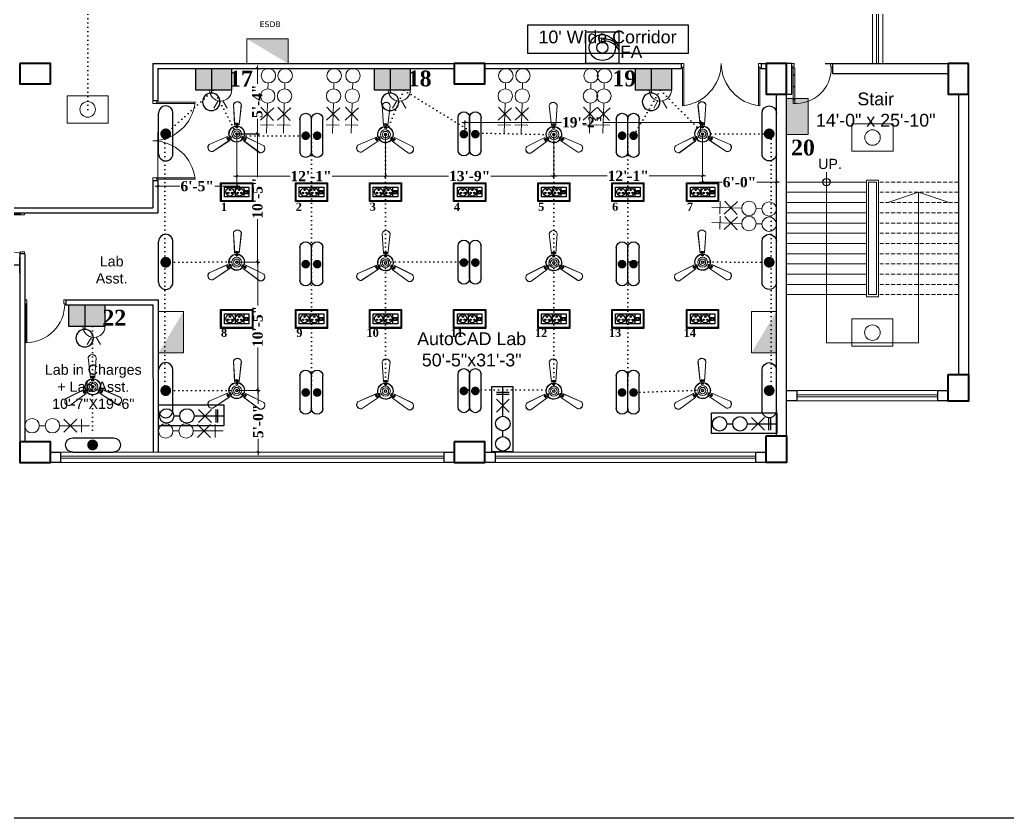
# Model space of a CAD drawing. Header units: inches. Extents: x -12 to 20935469, y -1604 to 24729220.
# Drawn here: x 20825139 to 20826106, y 24651419 to 24652199 of the extents above; entities that cross this region are included whole.
import ezdxf

# ---------------------------------------------------------------- set-up
doc = ezdxf.new("R2010")
doc.units = ezdxf.units.IN
doc.header["$LTSCALE"] = 0.03
doc.header["$MEASUREMENT"] = 0
doc.header["$PDMODE"] = 32
doc.header["$PDSIZE"] = 15
for name, pattern in [('ACAD_ISO02W100', [15, 12, -3]), ('DASHED2', [0.375, 0.25, -0.125]), ('DOT', [0.25, 0, -0.25])]:
    doc.linetypes.add(name, pattern=pattern)
for name, color, linetype, lineweight in [('0-elect.fixture-3 fan', 200, 'Continuous', 20), ('2', 7, 'Continuous', 9), ('CL BOX', 90, 'ACAD_ISO02W100', 0), ('column', 1, 'Continuous', 40), ('Dimiention', 75, 'Continuous', 18), ('Door', 7, 'Continuous', 18), ('DOUBLE LIGHT', 210, 'Continuous', 0), ('E-CF', 4, 'Continuous', 30), ('Gas', 21, 'Continuous', 5), ('line', 7, 'Continuous', 9), ('Main Wall', 7, 'Continuous', 30), ('RAIL', 23, 'Continuous', 13), ('STAIR', 46, 'Continuous', 15), ('TU TEXT', 251, 'Continuous', 13), ('wind.', 150, 'Continuous', 20)]:
    doc.layers.add(name, color=color, linetype=linetype, lineweight=lineweight)
for name, color, linetype in [('3p+2p+eth', 170, 'Continuous'), ('ac 3p', 112, 'Continuous'), ('BOX T', 182, 'Continuous'), ('DIM TEXT 2025', 7, 'Continuous'), ('fire alarm', 10, 'Continuous'), ('H', 154, 'Continuous'), ('QP TEX', 7, 'Continuous'), ('SB TEXT', 215, 'DOT'), ('TEXT', 7, 'Continuous'), ('w', 188, 'DOT')]:
    doc.layers.add(name, color=color, linetype=linetype)
doc.styles.add('2', font='swisscl.ttf')
doc.styles.add('RomanS', font='arial.ttf', dxfattribs={"height": 12})
doc.styles.get("Standard").update_dxf_attribs({"font": 'timesbd.ttf'})
doc.dimstyles.new('Standard 8', dxfattribs={"dimtxt": 7, "dimasz": 2, "dimexe": 2, "dimexo": 2, "dimgap": 2, "dimtad": 0, "dimdec": 0, "dimzin": 3, "dimdsep": 46, "dimlunit": 4, "dimtxsty": 'Standard', "dimblk": 'OBLIQUE', "dimcen": 3, "dimdle": 3, "dimclrd": 256, "dimclre": 256, "dimclrt": 256, "dimadec": 0, "dimazin": 0, "dimtfac": 1, "dimtdec": 0, "dimtix": 1, "dimtofl": 0, "dimtmove": 0, "dimatfit": 0, "dimldrblk": 'OBLIQUE', "dimfxl": 1, "dimtolj": 1, "dimtzin": 0, "dimlwd": -1, "dimlwe": -1, "dimarcsym": 0})

# ---------------------------------------------------------------- blocks, each defined once
blk = doc.blocks.new('Door_45')
at = {"layer": 'Door'}
for p, q in [((1.5, 5), (1.5, 44)), ((3.5, 44), (3.5, 5)), ((1.5, 40), (2.2, 40)), ((2.2, 40), (2.2, 39.5)), ((2.2, 39.5), (2.7, 39.5)), ((2.7, 39.5), (2.7, 40)), ((2.7, 40), (3.5, 40)), ((1.5, 25.8), (2.2, 25.8)), ((2.2, 25.8), (2.2, 25.3)), ((2.2, 25.3), (2.7, 25.3)), ((2.7, 25.8), (3.5, 25.8)), ((2.7, 25.3), (2.7, 25.8)), ((1.5, 12.6), (2.2, 12.6)), ((2.2, 12.6), (2.2, 13.1)), ((2.2, 13.1), (2.7, 13.1)), ((2.7, 13.1), (2.7, 12.6)), ((2.7, 12.6), (3.5, 12.6)), ((0, 0), (0, 5)), ((0, 5), (1.5, 5)), ((3.5, 5), (1.5, 5)), ((1.5, 5), (1.5, 3)), ((1.5, 3), (2.5, 3)), ((2.5, 3), (2.5, 0)), ((42.5, 3), (42.5, 0)), ((43.5, 3), (42.5, 3)), ((45, 5), (43.5, 5)), ((43.5, 5), (43.5, 3)), ((45, 0), (45, 5)), ((2.5, 0), (0, 0)), ((42.5, 0), (45, 0))]:
    blk.add_line(p, q, dxfattribs=at)
blk.add_arc((4.7, 5.3), 38.8, 359.6233, 94.6685, dxfattribs=at)
blk = doc.blocks.new('$D40')
at = {"layer": 'Door'}
for p, q in [((1, 4), (1, 42)), ((2, 0), (2, 41.99)), ((1, 5), (0, 5)), ((2, 0), (0, 0)), ((2, 4), (1, 4)), ((39, 4), (38, 4)), ((38, 4), (38, 0)), ((40, 0), (38, 0)), ((40, 5), (38.99, 5)), ((39, 5), (39, 4))]:
    blk.add_line(p, q, dxfattribs=at)
blk.add_arc((1, 4), 38, 0, 90, dxfattribs=at)
blk = doc.blocks.new('GGGFGFG')
at = {"layer": 'line', "color": 4, "ltscale": 50}
for p, q in [((7356688.2, 3293208.1), (7357003, 3293208.1)), ((7356688.2, 3292998.4), (7356688.2, 3293208.1)), ((7357003, 3293208.1), (7357003, 3292998.4)), ((7357003, 3292998.4), (7356688.2, 3292998.4))]:
    blk.add_line(p, q, dxfattribs=at)
blk.add_circle((7356845.6, 3293103.2), 59.6, dxfattribs=at)
blk = doc.blocks.new('JUJUJUKIII')
at = {"layer": 'H', "ltscale": 50, "true_color": 0x999999, "transparency": 33554556}
h = blk.add_hatch(color=253, dxfattribs=at)
h.dxf.hatch_style = 1
h.paths.add_polyline_path([(7363219.9, 3291034.2), (7363425.7, 3291034.2), (7363425.7, 3291376.7), (7363219.9, 3291376.7)])
at = {"layer": 'Dimiention', "color": 4, "ltscale": 50}
blk.add_lwpolyline([(7363219.9, 3291034.2), (7363425.7, 3291034.2), (7363425.7, 3291376.7), (7363219.9, 3291376.7)], close=True, dxfattribs=at)
blk = doc.blocks.new('_Oblique')
at = {"color": 0, "linetype": 'ByBlock', "lineweight": -2}
blk.add_line((-0.5, -0.5), (0.5, 0.5), dxfattribs=at)
blk = doc.blocks.new('*D150')
at = {"layer": 'Defpoints', "color": 0, "transparency": 16777216}
for p in [(20825804.99, 24652099.18), (20825574.68, 24652090.09), (20825804.99, 24652090.09)]:
    blk.add_point(p, dxfattribs=at)
at = {"layer": 'DIM TEXT 2025', "lineweight": 0, "transparency": 16777216}
for p, q in [((20825571.68, 24652099.18), (20825669.26, 24652099.18)), ((20825574.68, 24652090.09), (20825574.68, 24652101.18)), ((20825807.99, 24652099.18), (20825710.41, 24652099.18)), ((20825804.99, 24652090.09), (20825804.99, 24652101.18))]:
    blk.add_line(p, q, dxfattribs=at)
at = {"layer": 'DIM TEXT 2025', "lineweight": 0, "transparency": 16777216, "xscale": 2, "yscale": 2, "zscale": 2, "rotation": 180}
blk.add_blockref('_Oblique', (20825574.68, 24652099.18), dxfattribs=at)
at = {"layer": 'DIM TEXT 2025', "lineweight": 0, "transparency": 16777216, "xscale": 2, "yscale": 2, "zscale": 2}
blk.add_blockref('_Oblique', (20825804.99, 24652099.18), dxfattribs=at)
at = {"layer": 'DIM TEXT 2025', "lineweight": 0, "transparency": 16777216, "insert": (20825689.84, 24652099.18), "char_height": 10, "attachment_point": 5}
blk.add_mtext('\\A1;19\'-2"', dxfattribs=at)
blk = doc.blocks.new('*D151')
at = {"layer": 'Defpoints', "color": 0, "transparency": 16777216}
for p in [(20825497.01, 24652087.26), (20825661.75, 24652087.3), (20825661.75, 24652046.7)]:
    blk.add_point(p, dxfattribs=at)
at = {"layer": 'DIM TEXT 2025', "lineweight": 0, "transparency": 16777216}
for p, q in [((20825497.01, 24652087.26), (20825497.01, 24652044.7)), ((20825661.75, 24652087.3), (20825661.75, 24652044.7)), ((20825494.01, 24652046.7), (20825558.8, 24652046.7)), ((20825664.75, 24652046.7), (20825599.96, 24652046.7))]:
    blk.add_line(p, q, dxfattribs=at)
at = {"layer": 'DIM TEXT 2025', "lineweight": 0, "transparency": 16777216, "xscale": 2, "yscale": 2, "zscale": 2, "rotation": 180}
blk.add_blockref('_Oblique', (20825497.01, 24652046.7), dxfattribs=at)
at = {"layer": 'DIM TEXT 2025', "lineweight": 0, "transparency": 16777216, "xscale": 2, "yscale": 2, "zscale": 2}
blk.add_blockref('_Oblique', (20825661.75, 24652046.7), dxfattribs=at)
at = {"layer": 'DIM TEXT 2025', "lineweight": 0, "transparency": 16777216, "insert": (20825579.38, 24652046.7), "char_height": 10, "attachment_point": 5}
blk.add_mtext('\\A1;13\'-9"', dxfattribs=at)
blk = doc.blocks.new('*D152')
at = {"layer": 'Defpoints', "color": 0, "transparency": 16777216}
for p in [(20825661.75, 24652087.3), (20825807.23, 24652087.88), (20825807.23, 24652046.99)]:
    blk.add_point(p, dxfattribs=at)
at = {"layer": 'DIM TEXT 2025', "lineweight": 0, "transparency": 16777216}
for p, q in [((20825661.75, 24652087.3), (20825661.75, 24652044.99)), ((20825807.23, 24652087.88), (20825807.23, 24652044.99)), ((20825658.75, 24652046.99), (20825713.91, 24652046.99)), ((20825810.23, 24652046.99), (20825755.07, 24652046.99))]:
    blk.add_line(p, q, dxfattribs=at)
at = {"layer": 'DIM TEXT 2025', "lineweight": 0, "transparency": 16777216, "xscale": 2, "yscale": 2, "zscale": 2, "rotation": 180}
blk.add_blockref('_Oblique', (20825661.75, 24652046.99), dxfattribs=at)
at = {"layer": 'DIM TEXT 2025', "lineweight": 0, "transparency": 16777216, "xscale": 2, "yscale": 2, "zscale": 2}
blk.add_blockref('_Oblique', (20825807.23, 24652046.99), dxfattribs=at)
at = {"layer": 'DIM TEXT 2025', "lineweight": 0, "transparency": 16777216, "insert": (20825734.49, 24652046.99), "char_height": 10, "attachment_point": 5}
blk.add_mtext('\\A1;12\'-1"', dxfattribs=at)
blk = doc.blocks.new('*D153')
at = {"layer": 'Defpoints', "color": 0, "transparency": 16777216}
for p in [(20825351.53, 24652087.84), (20825497.01, 24652087.26), (20825351.53, 24652046.7)]:
    blk.add_point(p, dxfattribs=at)
at = {"layer": 'DIM TEXT 2025', "lineweight": 0, "transparency": 16777216}
for p, q in [((20825351.53, 24652087.84), (20825351.53, 24652044.7)), ((20825497.01, 24652087.26), (20825497.01, 24652044.7)), ((20825348.53, 24652046.7), (20825403.69, 24652046.7)), ((20825500.01, 24652046.7), (20825444.85, 24652046.7))]:
    blk.add_line(p, q, dxfattribs=at)
at = {"layer": 'DIM TEXT 2025', "lineweight": 0, "transparency": 16777216, "xscale": 2, "yscale": 2, "zscale": 2, "rotation": 180}
blk.add_blockref('_Oblique', (20825351.53, 24652046.7), dxfattribs=at)
at = {"layer": 'DIM TEXT 2025', "lineweight": 0, "transparency": 16777216, "xscale": 2, "yscale": 2, "zscale": 2}
blk.add_blockref('_Oblique', (20825497.01, 24652046.7), dxfattribs=at)
at = {"layer": 'DIM TEXT 2025', "lineweight": 0, "transparency": 16777216, "insert": (20825424.27, 24652046.7), "char_height": 10, "attachment_point": 5}
blk.add_mtext('\\A1;12\'-1"', dxfattribs=at)
blk = doc.blocks.new('*D154')
at = {"layer": 'Defpoints', "color": 0, "transparency": 16777216}
for p in [(20825274.31, 24652090.09), (20825351.52, 24652087.88), (20825274.31, 24652036.86)]:
    blk.add_point(p, dxfattribs=at)
at = {"layer": 'DIM TEXT 2025', "lineweight": 0, "transparency": 16777216}
for p, q in [((20825274.31, 24652090.09), (20825274.31, 24652034.86)), ((20825351.52, 24652087.88), (20825351.52, 24652034.86)), ((20825271.31, 24652036.86), (20825295.82, 24652036.86)), ((20825354.52, 24652036.86), (20825330, 24652036.86))]:
    blk.add_line(p, q, dxfattribs=at)
at = {"layer": 'DIM TEXT 2025', "lineweight": 0, "transparency": 16777216, "xscale": 2, "yscale": 2, "zscale": 2, "rotation": 180}
blk.add_blockref('_Oblique', (20825274.31, 24652036.86), dxfattribs=at)
at = {"layer": 'DIM TEXT 2025', "lineweight": 0, "transparency": 16777216, "xscale": 2, "yscale": 2, "zscale": 2}
blk.add_blockref('_Oblique', (20825351.52, 24652036.86), dxfattribs=at)
at = {"layer": 'DIM TEXT 2025', "lineweight": 0, "transparency": 16777216, "insert": (20825312.91, 24652036.86), "char_height": 10, "attachment_point": 5}
blk.add_mtext('\\A1;6\'-5"', dxfattribs=at)
blk = doc.blocks.new('*D155')
at = {"layer": 'Defpoints', "color": 0, "transparency": 16777216}
for p in [(20825879.37, 24652090.09), (20825807.21, 24652087.84), (20825879.37, 24652040.7)]:
    blk.add_point(p, dxfattribs=at)
at = {"layer": 'DIM TEXT 2025', "lineweight": 0, "transparency": 16777216}
for p, q in [((20825879.37, 24652090.09), (20825879.37, 24652038.7)), ((20825807.21, 24652087.84), (20825807.21, 24652038.7)), ((20825804.21, 24652040.7), (20825826.2, 24652040.7)), ((20825882.37, 24652040.7), (20825860.38, 24652040.7))]:
    blk.add_line(p, q, dxfattribs=at)
at = {"layer": 'DIM TEXT 2025', "lineweight": 0, "transparency": 16777216, "xscale": 2, "yscale": 2, "zscale": 2, "rotation": 180}
blk.add_blockref('_Oblique', (20825807.21, 24652040.7), dxfattribs=at)
at = {"layer": 'DIM TEXT 2025', "lineweight": 0, "transparency": 16777216, "xscale": 2, "yscale": 2, "zscale": 2}
blk.add_blockref('_Oblique', (20825879.37, 24652040.7), dxfattribs=at)
at = {"layer": 'DIM TEXT 2025', "lineweight": 0, "transparency": 16777216, "insert": (20825843.29, 24652040.7), "char_height": 10, "attachment_point": 5}
blk.add_mtext('\\A1;6\'-0"', dxfattribs=at)
blk = doc.blocks.new('*D201')
at = {"layer": 'Defpoints', "color": 0, "transparency": 16777216}
for p in [(20825351.53, 24652087.84), (20825351.53, 24651962.52), (20825371.84, 24651962.52)]:
    blk.add_point(p, dxfattribs=at)
at = {"layer": 'DIM TEXT 2025', "lineweight": 0, "transparency": 16777216}
for p, q in [((20825371.84, 24652090.84), (20825371.84, 24652045.76)), ((20825351.53, 24652087.84), (20825373.84, 24652087.84)), ((20825371.84, 24651959.52), (20825371.84, 24652004.61)), ((20825351.53, 24651962.52), (20825373.84, 24651962.52))]:
    blk.add_line(p, q, dxfattribs=at)
at = {"layer": 'DIM TEXT 2025', "lineweight": 0, "transparency": 16777216, "xscale": 2, "yscale": 2, "zscale": 2}
for p, rotation in [((20825371.84, 24652087.84), 90), ((20825371.84, 24651962.52), 270)]:
    blk.add_blockref('_Oblique', p, dxfattribs=dict(at, rotation=rotation))
at = {"layer": 'DIM TEXT 2025', "lineweight": 0, "transparency": 16777216, "insert": (20825371.84, 24652025.18), "char_height": 10, "attachment_point": 5, "rotation": 90}
blk.add_mtext('\\A1;10\'-5"', dxfattribs=at)
blk = doc.blocks.new('*D202')
at = {"layer": 'Defpoints', "color": 0, "transparency": 16777216}
for p in [(20825351.53, 24651962.52), (20825351.53, 24651837.04), (20825372.05, 24651837.04)]:
    blk.add_point(p, dxfattribs=at)
at = {"layer": 'DIM TEXT 2025', "lineweight": 0, "transparency": 16777216}
for p, q in [((20825372.05, 24651965.52), (20825372.05, 24651920.36)), ((20825351.53, 24651962.52), (20825374.05, 24651962.52)), ((20825372.05, 24651834.04), (20825372.05, 24651879.21)), ((20825351.53, 24651837.04), (20825374.05, 24651837.04))]:
    blk.add_line(p, q, dxfattribs=at)
at = {"layer": 'DIM TEXT 2025', "lineweight": 0, "transparency": 16777216, "xscale": 2, "yscale": 2, "zscale": 2}
for p, rotation in [((20825372.05, 24651962.52), 90), ((20825372.05, 24651837.04), 270)]:
    blk.add_blockref('_Oblique', p, dxfattribs=dict(at, rotation=rotation))
at = {"layer": 'DIM TEXT 2025', "lineweight": 0, "transparency": 16777216, "insert": (20825372.05, 24651899.78), "char_height": 10, "attachment_point": 5, "rotation": 90}
blk.add_mtext('\\A1;10\'-5"', dxfattribs=at)
blk = doc.blocks.new('*D203')
at = {"layer": 'Defpoints', "color": 0, "transparency": 16777216}
for p in [(20825351.53, 24651837.04), (20825344.37, 24651776.88), (20825372.58, 24651776.88)]:
    blk.add_point(p, dxfattribs=at)
at = {"layer": 'DIM TEXT 2025', "lineweight": 0, "transparency": 16777216}
for p, q in [((20825372.58, 24651840.04), (20825372.58, 24651824.08)), ((20825351.53, 24651837.04), (20825374.58, 24651837.04)), ((20825372.58, 24651773.88), (20825372.58, 24651789.85)), ((20825344.37, 24651776.88), (20825374.58, 24651776.88))]:
    blk.add_line(p, q, dxfattribs=at)
at = {"layer": 'DIM TEXT 2025', "lineweight": 0, "transparency": 16777216, "xscale": 2, "yscale": 2, "zscale": 2}
for p, rotation in [((20825372.58, 24651837.04), 90), ((20825372.58, 24651776.88), 270)]:
    blk.add_blockref('_Oblique', p, dxfattribs=dict(at, rotation=rotation))
at = {"layer": 'DIM TEXT 2025', "lineweight": 0, "transparency": 16777216, "insert": (20825372.58, 24651806.96), "char_height": 10, "attachment_point": 5, "rotation": 90}
blk.add_mtext('\\A1;5\'-0"', dxfattribs=at)
blk = doc.blocks.new('*D204')
at = {"layer": 'Defpoints', "color": 0, "transparency": 16777216}
for p in [(20825344.37, 24652151.88), (20825371.73, 24652151.88), (20825351.52, 24652087.88)]:
    blk.add_point(p, dxfattribs=at)
at = {"layer": 'DIM TEXT 2025', "lineweight": 0, "transparency": 16777216}
for p, q in [((20825344.37, 24652151.88), (20825373.73, 24652151.88)), ((20825371.73, 24652154.88), (20825371.73, 24652137)), ((20825371.73, 24652084.88), (20825371.73, 24652102.77)), ((20825351.52, 24652087.88), (20825373.73, 24652087.88))]:
    blk.add_line(p, q, dxfattribs=at)
at = {"layer": 'DIM TEXT 2025', "lineweight": 0, "transparency": 16777216, "xscale": 2, "yscale": 2, "zscale": 2}
for p, rotation in [((20825371.73, 24652151.88), 90), ((20825371.73, 24652087.88), 270)]:
    blk.add_blockref('_Oblique', p, dxfattribs=dict(at, rotation=rotation))
at = {"layer": 'DIM TEXT 2025', "lineweight": 0, "transparency": 16777216, "insert": (20825371.73, 24652119.88), "char_height": 10, "attachment_point": 5, "rotation": 90}
blk.add_mtext('\\A1;5\'-4"', dxfattribs=at)
blk = doc.blocks.new('U7TYT')
at = {"layer": 'Dimiention', "ltscale": 50, "transparency": 33554590}
h = blk.add_hatch(color=253, dxfattribs=at)
h.dxf.hatch_style = 1
h.paths.add_polyline_path([(7347319.5, 3290479.6), (7346977, 3290273.9), (7347319.5, 3290273.9)])
at = {"layer": 'Dimiention', "color": 4, "ltscale": 50}
blk.add_lwpolyline([(7347319.5, 3290273.9), (7347319.5, 3290479.6), (7346977, 3290479.6), (7346977, 3290273.9)], close=True, dxfattribs=at)
blk = doc.blocks.new('gy')
at = {"layer": 'Dimiention', "color": 18, "ltscale": 50, "true_color": 0x000000}
for p, q in [((3543686.26, 5183217.13), (3543686.26, 5183211.14)), ((3543688.4, 5183217.13), (3543694.39, 5183211.14)), ((3543694.39, 5183217.13), (3543688.4, 5183211.14)), ((3543696.38, 5183214.14), (3543682.58, 5183214.14)), ((3543705.77, 5183214.14), (3543703.06, 5183214.14))]:
    blk.add_line(p, q, dxfattribs=at)
for centre in [(3543699.72, 5183214.14), (3543709.11, 5183214.14)]:
    blk.add_circle(centre, 3.34, dxfattribs=at)
blk = doc.blocks.new('E-CF')
at = {"layer": '0-elect.fixture-3 fan', "color": 230, "linetype": 'ByBlock', "lineweight": 13, "ltscale": 5}
for p, q in [((-1.45, 6.53), (-2.38, 20.87)), ((-1.35, 6.55), (-2.29, 20.85)), ((3.24, 20.73), (1.65, 6.48)), ((3.34, 20.73), (1.74, 6.45)), ((-19.63, -7.46), (-6.46, -1.71)), ((-19.57, -7.54), (-6.43, -1.8)), ((-4.99, -4.44), (-16.92, -12.4)), ((-4.93, -4.51), (-16.88, -12.49)), ((16.28, -13.26), (4.71, -4.73)), ((16.32, -13.17), (4.78, -4.66)), ((6.34, -2.1), (19.2, -8.44)), ((6.37, -2.01), (19.25, -8.36))]:
    blk.add_line(p, q, dxfattribs=at)
at = {"layer": '0-elect.fixture-3 fan', "color": 232, "linetype": 'ByBlock', "lineweight": 13, "ltscale": 5}
for p, q in [((-0.33, 6.68), (-0.62, 7.28)), ((-0.29, 7.46), (-0.15, 7.2)), ((0.48, 7.43), (0.62, 7.18)), ((0.63, 6.66), (0.96, 7.25)), ((-0.35, 5.43), (-0.66, 4.81)), ((-0.35, 4.97), (-0.22, 4.72)), ((-0.02, 6.87), (0.23, 7.01)), ((0.04, 5.2), (0.29, 5.33)), ((0.42, 4.9), (0.56, 4.65)), ((0.6, 5.41), (0.87, 4.78)), ((-6.08, -2.77), (-6.75, -2.79)), ((-6.68, -3.29), (-6.53, -3.05)), ((-6.31, -3.97), (-6.16, -3.73)), ((-5.94, -3.44), (-6.18, -3.29)), ((-5.62, -3.61), (-6, -4.17)), ((-4.99, -2.18), (-4.57, -1.62)), ((-4.52, -2.55), (-4.76, -2.41)), ((-4.53, -3.01), (-3.84, -2.97)), ((-4.46, -2.08), (-4.31, -1.83)), ((-4.13, -2.78), (-3.98, -2.54)), ((4.38, -3.22), (3.69, -3.14)), ((4.03, -2.81), (3.74, -2.8)), ((4.47, -2.17), (4.18, -2.17)), ((4.47, -2.63), (4.47, -2.91)), ((4.87, -2.41), (4.49, -1.83)), ((5.44, -3.87), (5.79, -4.45)), ((6.19, -4.13), (5.9, -4.12)), ((5.94, -3.05), (6.61, -3.1)), ((5.95, -3.42), (5.94, -3.7)), ((6.6, -3.47), (6.31, -3.46))]:
    blk.add_line(p, q, dxfattribs=at)
at = {"layer": '0-elect.fixture-3 fan', "color": 5, "lineweight": 13}
blk.add_line((0, 0), (0, 0), dxfattribs=at)
at = {"layer": '0-elect.fixture-3 fan', "color": 230, "linetype": 'ByBlock', "lineweight": 13, "ltscale": 5, "extrusion": (0, 0, -1)}
for centre, major_axis, start_param, end_param in [((0.46, 19.91), (-2.12, 2.12), 5.823867, 8.359631), ((0.46, 19.91), (-2.05, 2.05), 5.830329, 8.353169), ((0, 0), (-4.05, 4.05), 5.068563, 7.021343), ((0, 0), (-3.85, 3.85), 5.085186, 7.003917), ((0, 0), (4.72, 4.72), -1.003222, -0.833722), ((0, 0), (-4.05, 4.05), 0.879773, 2.832553), ((0, 0), (-3.85, 3.85), 0.896396, 2.815126), ((0, 0), (4.72, 4.72), -0.690743, -0.521244), ((0, 0), (-4.72, 4.72), 5.068843, 5.238343), ((0, 0), (4.72, 4.72), 3.185569, 3.355068), ((0, 0), (4.05, 4.05), 1.403372, 3.356151), ((0, 0), (-3.85, 3.85), 2.990791, 4.909522), ((0, 0), (4.72, 4.72), 1.403652, 1.573151), ((0, 0), (-4.72, 4.72), 2.66197, 2.831469), ((-17.47, -9.55), (-2.12, 2.12), 3.729471, 6.265236), ((-17.47, -9.55), (-2.05, 2.05), 3.735934, 6.258773), ((17, -10.35), (-2.12, 2.12), 1.635076, 4.170841), ((17, -10.35), (2.05, 2.05), 0.070743, 2.593582)]:
    blk.add_ellipse(centre, major_axis=major_axis, ratio=1, start_param=start_param, end_param=end_param, dxfattribs=at)
at = {"layer": '0-elect.fixture-3 fan', "color": 232, "linetype": 'ByBlock', "lineweight": 13, "ltscale": 5, "extrusion": (0, 0, -1)}
for centre, major_axis, start_param, end_param in [((-0.41, 7.39), (-0.169, 0.169), 5.038692, 7.013305), ((0, 0), (5.4, 5.4), -0.840677, -0.683789), ((-0.22, 7.33), (0.101, 0.101), 3.926991, 10.210176), ((0.11, 6.94), (0.101, 0.101), 3.926991, 10.210176), ((0.55, 7.31), (0.101, 0.101), 3.926991, 10.210176), ((0.75, 7.36), (-0.169, 0.169), 0.887007, 2.86162), ((-0.44, 4.71), (0.169, 0.169), 2.26283, 4.381754), ((-0.28, 4.84), (0.101, 0.101), 3.926991, 10.210176), ((0, 0), (3.17, 3.17), -0.878763, -0.645703), ((-2.18, 6.1), (-1.37, 1.37), 2.052913, 2.705807), ((0.17, 5.27), (0.101, 0.101), 3.926991, 10.210176), ((0.49, 4.78), (0.101, 0.101), 3.926991, 10.210176), ((2.58, 5.99), (1.46, 1.46), 3.643048, 4.257264), ((0.66, 4.68), (0.169, 0.169), 0.376965, 2.49589), ((-6.75, -3.02), (0.169, 0.169), 3.505001, 5.479614), ((0, 0), (-5.4, 5.4), 4.91891, 5.075797), ((-6.6, -3.17), (0.101, 0.101), 3.926991, 10.210176), ((-6.19, -4.04), (0.169, 0.169), 1.373501, 3.348114), ((-6.24, -3.85), (0.101, 0.101), 3.926991, 10.210176), ((-6.06, -3.36), (0.101, 0.101), 3.926991, 10.210176), ((-6.47, -0.75), (1.46, 1.46), 1.548653, 2.162869), ((-4.19, -4.93), (-1.37, 1.37), 6.241703, 6.894597), ((-4.64, -2.48), (-0.101, 0.101), 5.497787, 11.780972), ((-4.38, -1.76), (-0.169, 0.169), 6.136552, 8.255476), ((-4.38, -1.96), (-0.101, 0.101), 5.497787, 11.780972), ((-4.05, -2.66), (0.101, 0.101), 3.926991, 10.210176), ((0, 0), (-3.17, 3.17), 4.880824, 5.113884), ((-3.86, -2.73), (0.169, 0.169), 0.168435, 2.287359), ((3.72, -2.9), (0.169, 0.169), 2.471361, 4.590285), ((0, 0), (-3.17, 3.17), 2.786429, 3.019489), ((3.89, -2.81), (0.101, 0.101), 3.926991, 10.210176), ((4.29, -1.97), (-0.169, 0.169), 5.928021, 8.046946), ((4.33, -2.17), (0.101, 0.101), 3.926991, 10.210176), ((4.47, -2.77), (0.101, 0.101), 3.926991, 10.210176), ((3.89, -5.22), (-1.46, 1.46), 1.025054, 1.63927), ((6.36, -1.16), (1.37, 1.37), 2.576511, 3.229406), ((6, -4.32), (-0.169, 0.169), 2.981402, 4.956015), ((5.95, -3.56), (-0.101, 0.101), 5.497787, 11.780972), ((6.05, -4.13), (0.101, 0.101), 3.926991, 10.210176), ((0, 0), (-5.4, 5.4), 2.824515, 2.981402), ((6.45, -3.47), (-0.101, 0.101), 5.497787, 11.780972), ((6.6, -3.33), (-0.169, 0.169), 0.849902, 2.824515)]:
    blk.add_ellipse(centre, major_axis=major_axis, ratio=1, start_param=start_param, end_param=end_param, dxfattribs=at)
at = {"layer": '0-elect.fixture-3 fan', "linetype": 'ByBlock', "lineweight": 13, "ltscale": 5, "extrusion": (0, 0, -1)}
blk.add_ellipse((0.01, 0.03), major_axis=(-2.47, 2.47), ratio=1, start_param=5.497787, end_param=11.780972, dxfattribs=at)
at = {"layer": '0-elect.fixture-3 fan', "color": 200, "linetype": 'ByBlock', "lineweight": 13, "ltscale": 5, "extrusion": (0, 0, -1)}
blk.add_ellipse((0, 0), major_axis=(-1.61, 1.61), ratio=1, start_param=5.497787, end_param=11.780972, dxfattribs=at)
at = {"layer": '0-elect.fixture-3 fan', "color": 190, "linetype": 'ByBlock', "lineweight": 13, "ltscale": 5, "extrusion": (0, 0, -1)}
for major_axis, start_param, end_param in [((0.666, 0.666), 3.926991, 10.210176), ((-0.461, 0.461), 5.497787, 11.780972)]:
    blk.add_ellipse((0, 0), major_axis=major_axis, ratio=1, start_param=start_param, end_param=end_param, dxfattribs=at)
blk = doc.blocks.new('FDDF')
at = {"layer": 'line', "color": 6, "linetype": 'Continuous', "lineweight": 25, "ltscale": 50}
for p, q in [((7351583, 3307777), (7351583, 3307352)), ((7351732, 3307777), (7351732, 3307352))]:
    blk.add_line(p, q, dxfattribs=at)
at = {"layer": 'line', "color": 6, "linetype": 'Continuous', "lineweight": 40, "ltscale": 50, "const_width": 56.1}
blk.add_lwpolyline([(7351657, 3307597, 1), (7351657, 3307541, 1)], format="xyb", close=True, dxfattribs=at)
at = {"layer": 'line', "color": 6, "linetype": 'Continuous', "lineweight": 25, "ltscale": 50}
for centre, start, end in [((7351657, 3307777), 0, 180), ((7351657, 3307352), 180, 0)]:
    blk.add_arc(centre, 74.8, start, end, dxfattribs=at)
blk = doc.blocks.new('GGGGTG')
at = {"layer": 'line', "color": 5, "lineweight": -3, "xscale": -0.05365266185709679, "yscale": 0.05365266185709679, "zscale": 0.05365266185709679, "rotation": 270}
for p in [(11622999.06, 1222003.23), (11622999.06, 1221995.2)]:
    blk.add_blockref('FDDF', p, dxfattribs=at)
blk = doc.blocks.new('bulb')
at = {"layer": 'line', "color": 4, "lineweight": 25, "ltscale": 50}
for p, q in [((20823168.7, 24658803.9), (20823168.7, 24658777.6)), ((20823168.7, 24658790.8), (20823209.9, 24658790.8))]:
    blk.add_line(p, q, dxfattribs=at)
blk.add_circle((20823224.6, 24658790.8), 14.7, dxfattribs=at)
blk = doc.blocks.new('fgftrfteter')
at = {"layer": 'Dimiention', "color": 4, "ltscale": 50}
for p, q in [((4580895, 2288123), (4580808, 2288269)), ((4580989, 2288123), (4581076, 2288269)), ((4580720, 2287906), (4581164, 2287906))]:
    blk.add_line(p, q, dxfattribs=at)
blk.add_arc((4580942, 2287906), 222, 0, 180, dxfattribs=at)
blk = doc.blocks.new('2PIN')
at = {"layer": 'H', "true_color": 0x000000, "transparency": 33554567}
h = blk.add_hatch(color=18, dxfattribs=at)
h.dxf.hatch_style = 1
h.paths.add_polyline_path([(20823027, 24658981.2), (20822972.3, 24658981.2), (20822972.3, 24658948.3), (20823027, 24658948.3)])
blk.add_lwpolyline([(20822972.3, 24658981.2), (20823027, 24658981.2), (20823027, 24658948.3), (20822972.3, 24658948.3)], close=True)
at = {"layer": '2', "color": 6, "lineweight": 25, "transparency": 33554648, "xscale": 0.07559514081214198, "yscale": 0.07559514081214198, "zscale": 0.07559514081214198}
blk.add_blockref('fgftrfteter', (20476692.1, 24486026.6), dxfattribs=at)
blk = doc.blocks.new('3p+2p+ethernet')
at = {"layer": '3p+2p+eth'}
for p, q in [((20831259, 24655818), (20831707, 24655818)), ((20831259, 24655556), (20831259, 24655818)), ((20831707, 24655818), (20831707, 24655556)), ((20831269, 24655808), (20831697, 24655808)), ((20831269, 24655566), (20831269, 24655808)), ((20831312, 24655756), (20831654, 24655756)), ((20831312, 24655620), (20831312, 24655756)), ((20831451, 24655688), (20831470, 24655688)), ((20831460, 24655756), (20831460, 24655620)), ((20831581, 24655756), (20831581, 24655620)), ((20831591, 24655708), (20831643, 24655708)), ((20831591, 24655663), (20831591, 24655708)), ((20831597, 24655672), (20831597, 24655694)), ((20831597, 24655694), (20831605, 24655694)), ((20831606, 24655696), (20831605, 24655694)), ((20831606, 24655696), (20831606, 24655701)), ((20831606, 24655701), (20831628, 24655701)), ((20831628, 24655701), (20831628, 24655696)), ((20831628, 24655696), (20831629, 24655694)), ((20831629, 24655694), (20831636, 24655694)), ((20831636, 24655694), (20831636, 24655672)), ((20831643, 24655708), (20831643, 24655663)), ((20831654, 24655756), (20831654, 24655620)), ((20831697, 24655808), (20831697, 24655566)), ((20831707, 24655556), (20831259, 24655556)), ((20831697, 24655566), (20831269, 24655566)), ((20831654, 24655620), (20831312, 24655620)), ((20831643, 24655663), (20831591, 24655663)), ((20831636, 24655672), (20831597, 24655672))]:
    blk.add_line(p, q, dxfattribs=at)
for centre, radius in [((20831387, 24655690), 57.4), ((20831364, 24655675), 10.3), ((20831388, 24655718), 10.3), ((20831416, 24655675), 10.3), ((20831520, 24655690), 57.4), ((20831497, 24655675), 10.3), ((20831521, 24655718), 10.3), ((20831549, 24655675), 10.3)]:
    blk.add_circle(centre, radius, dxfattribs=at)
blk = doc.blocks.new('ac 3p')
at = {"layer": 'ac 3p', "ltscale": 50}
for p, q in [((20827075.99, 24655115.55), (20827063.34, 24655128.19)), ((20827063.34, 24655115.55), (20827075.99, 24655128.19)), ((20827080.5, 24655115.55), (20827080.5, 24655128.19)), ((20827082.29, 24655115.55), (20827082.29, 24655128.19)), ((20827039.31, 24655121.87), (20827045.02, 24655121.87)), ((20827059.14, 24655121.87), (20827088.28, 24655121.87))]:
    blk.add_line(p, q, dxfattribs=at)
at = {"layer": 'ac 3p'}
blk.add_lwpolyline([(20827024.29, 24655132.76), (20827088.25, 24655132.76), (20827088.25, 24655112.25), (20827024.29, 24655112.25)], close=True, dxfattribs=at)
at = {"layer": 'ac 3p', "ltscale": 50}
for centre in [(20827032.25, 24655121.87), (20827052.08, 24655121.87)]:
    blk.add_circle(centre, 7.06, dxfattribs=at)
blk = doc.blocks.new('fire alrm')
at = {"layer": 'fire alarm'}
blk.add_lwpolyline([(20824372.37, 24663295.02), (20824404.8, 24663295.02), (20824404.8, 24663264.04), (20824372.37, 24663264.04)], close=True, dxfattribs=at)
at = {"layer": 'fire alarm', "ltscale": 50}
for centre, radius in [((20824388.59, 24663279.53), 12.75), ((20824388.58, 24663279.53), 5.49)]:
    blk.add_circle(centre, radius, dxfattribs=at)
at = {"layer": 'fire alarm'}
blk.add_circle((20824389.11, 24663286.53), 1.46, dxfattribs=at)
for centre, radius, start, end in [((20824390.38, 24663269.56), 18.31, 38.0837, 92.10277), ((20824390.4, 24663269.89), 16.11, 26.61592, 89.70005)]:
    blk.add_arc(centre, radius, start, end, dxfattribs=at)
at = {"insert": (20824406.14, 24663281.42), "char_height": 12, "attachment_point": 1, "style": 'RomanS'}
blk.add_mtext_dynamic_manual_height_columns('FA', width=21.6697, gutter_width=60, heights=[0], dxfattribs=at)

msp = doc.modelspace()

# ---------------------------------------------------------------- linework, layer by layer
for p, q in [((20825927.15, 24652156.89), (20826029.34, 24652156.89)), ((20825274.39, 24652120.31), (20825269.37, 24652120.31))]:
    msp.add_line(p, q)
msp.add_lwpolyline([(20825636.4, 24652194.58), (20825792.95, 24652194.58), (20825792.95, 24652166.43), (20825636.4, 24652166.43)], close=True)
msp.add_circle((20825928.37, 24652040.85), 3.61)
at = {"layer": 'column', "lineweight": 40, "ltscale": 20}
for points in [[(20825139.37, 24652156.88), (20825139.37, 24652136.88), (20825169.37, 24652136.88), (20825169.37, 24652156.88)], [(20825564.37, 24652156.88), (20825564.37, 24652136.88), (20825594.37, 24652136.88), (20825594.37, 24652156.88)], [(20825889.37, 24652156.88), (20825869.37, 24652156.88), (20825869.37, 24652126.88), (20825889.37, 24652126.88)], [(20826067.34, 24652156.88), (20826047.34, 24652156.88), (20826047.34, 24652126.88), (20826067.34, 24652126.88)], [(20826047.34, 24651852.85), (20826067.34, 24651852.85), (20826067.34, 24651826.85), (20826047.34, 24651826.85)], [(20825869.37, 24651792.89), (20825889.37, 24651792.89), (20825889.37, 24651766.89), (20825869.37, 24651766.89)], [(20825139.37, 24651786.88), (20825139.37, 24651766.88), (20825169.37, 24651766.88), (20825169.37, 24651786.88)], [(20825564.37, 24651786.89), (20825564.37, 24651766.89), (20825594.37, 24651766.89), (20825594.37, 24651786.89)]]:
    msp.add_lwpolyline(points, close=True, dxfattribs=at)
at = {"layer": 'Defpoints'}
msp.add_lwpolyline([(20823799.34, 24652877.62), (20826238.21, 24652877.62), (20826238.21, 24651419.1), (20823799.34, 24651419.1)], close=True, dxfattribs=at)
at = {"layer": 'Door'}
for p, q in [((20825788.97, 24652156.88), (20825786.37, 24652156.88)), ((20825788.97, 24652156.88), (20825788.97, 24652115.31)), ((20825861.77, 24652156.88), (20825861.77, 24652115.31)), ((20825861.77, 24652156.88), (20825864.37, 24652156.88)), ((20825787.67, 24652151.87), (20825786.37, 24652151.87)), ((20825787.67, 24652153.17), (20825787.67, 24652115.28)), ((20825788.97, 24652153.17), (20825787.67, 24652153.17)), ((20825861.77, 24652153.17), (20825863.07, 24652153.17)), ((20825863.07, 24652153.17), (20825863.07, 24652115.28)), ((20825863.07, 24652151.87), (20825864.37, 24652151.87)), ((20825269.37, 24652117.71), (20825269.37, 24652120.31)), ((20825273.09, 24652119.01), (20825310.97, 24652119.01)), ((20825273.09, 24652117.71), (20825273.09, 24652119.01)), ((20825274.39, 24652119.01), (20825274.39, 24652120.31)), ((20825269.37, 24652117.71), (20825310.95, 24652117.71)), ((20825269.37, 24652044.91), (20825310.95, 24652044.91)), ((20825269.37, 24652044.91), (20825269.37, 24652042.31)), ((20825273.09, 24652044.91), (20825273.09, 24652043.61)), ((20825273.09, 24652043.61), (20825310.97, 24652043.61)), ((20825274.39, 24652043.61), (20825274.39, 24652042.31))]:
    msp.add_line(p, q, dxfattribs=at)
for centre, start, end in [((20825783.09, 24652157.32), 276.22174, 359.40937), ((20825867.65, 24652157.32), 180.59063, 263.77826), ((20825268.93, 24652123.59), 270.59063, 353.77826), ((20825268.93, 24652039.03), 6.22174, 89.40937)]:
    msp.add_arc(centre, 42.28, start, end, dxfattribs=at)
at = {"layer": 'Gas', "color": 0, "lineweight": 5}
for points in [[(20825967.35, 24652042.85), (20825979.35, 24652042.85), (20825979.35, 24651928.85), (20825967.35, 24651928.85)], [(20825969.35, 24652040.85), (20825977.35, 24652040.85), (20825977.35, 24651930.85), (20825969.35, 24651930.85)]]:
    msp.add_lwpolyline(points, close=True, dxfattribs=at)
at = {"layer": 'Main Wall', "lineweight": 30}
for p, q in [((20825269.37, 24652156.88), (20825564.37, 24652156.88)), ((20825269.37, 24652156.88), (20825269.37, 24652120.31)), ((20825594.37, 24652156.88), (20825786.37, 24652156.88)), ((20825786.37, 24652156.88), (20825786.37, 24652151.88)), ((20825864.37, 24652156.88), (20825869.37, 24652156.88)), ((20825864.37, 24652156.88), (20825864.37, 24652151.88)), ((20825879.37, 24652156.85), (20825889.37, 24652156.85)), ((20825894.37, 24652156.85), (20825889.37, 24652156.85)), ((20825894.37, 24652126.86), (20825894.37, 24652156.85)), ((20825934.37, 24652156.88), (20826047.34, 24652156.88)), ((20825934.37, 24652156.86), (20825934.37, 24652146.86)), ((20825274.37, 24652151.88), (20825564.37, 24652151.88)), ((20825274.37, 24652151.88), (20825274.37, 24652120.31)), ((20825594.37, 24652151.88), (20825786.37, 24652151.88)), ((20825864.37, 24652151.88), (20825869.37, 24652151.88)), ((20825934.37, 24652146.86), (20826047.34, 24652146.86)), ((20825879.37, 24651792.88), (20825879.37, 24652126.88)), ((20825889.37, 24651792.88), (20825889.37, 24652126.88)), ((20825889.37, 24652126.86), (20825894.37, 24652126.86)), ((20826057.34, 24652126.86), (20826057.34, 24651852.85)), ((20826067.34, 24652126.86), (20826067.34, 24651852.85)), ((20825269.37, 24652042.31), (20825269.37, 24652015.73)), ((20825269.37, 24652042.31), (20825274.37, 24652042.31)), ((20825274.37, 24652042.31), (20825274.37, 24652010.73)), ((20825083.11, 24652015.73), (20825269.37, 24652015.73)), ((20825083.11, 24652010.73), (20825274.37, 24652010.73)), ((20825144.11, 24651970.73), (20825139.11, 24651970.73)), ((20825139.37, 24651970.73), (20825139.37, 24651786.88)), ((20825144.37, 24651970.73), (20825144.37, 24651786.88)), ((20825184.37, 24651925.89), (20825275.09, 24651925.89)), ((20825184.37, 24651925.89), (20825184.37, 24651920.89)), ((20825275.09, 24651776.89), (20825275.09, 24651925.89)), ((20825184.37, 24651920.89), (20825269.83, 24651920.89)), ((20825270.11, 24651776.89), (20825269.83, 24651920.89)), ((20825899.37, 24651837), (20825899.37, 24651827))]:
    msp.add_line(p, q, dxfattribs=at)
for points in [[(20825899.37, 24651827), (20825889.37, 24651827), (20825889.37, 24651837), (20825899.37, 24651837)], [(20826047.32, 24651827), (20826037.32, 24651827), (20826037.32, 24651837), (20826047.32, 24651837)], [(20825169.35, 24651776.88), (20825179.35, 24651776.88), (20825179.35, 24651766.88), (20825169.35, 24651766.88)], [(20825564.35, 24651766.88), (20825554.35, 24651766.88), (20825554.35, 24651776.88), (20825564.35, 24651776.88)], [(20825594.35, 24651776.88), (20825604.35, 24651776.88), (20825604.35, 24651766.88), (20825594.35, 24651766.88)], [(20825869.35, 24651766.88), (20825859.35, 24651766.88), (20825859.35, 24651776.88), (20825869.35, 24651776.88)]]:
    msp.add_lwpolyline(points, dxfattribs=at)
at = {"layer": 'RAIL', "lineweight": 9}
for p, q in [((20825928.37, 24652050.58), (20825928.37, 24651883.85)), ((20825988.35, 24652020.85), (20826018.35, 24652030.85)), ((20826018.35, 24651883.85), (20826018.35, 24652030.85)), ((20826018.35, 24652030.85), (20826048.35, 24652020.85)), ((20825889.35, 24652020.85), (20825967.35, 24652020.85)), ((20825928.37, 24651883.85), (20826018.35, 24651883.85))]:
    msp.add_line(p, q, dxfattribs=at)
at = {"layer": 'STAIR', "color": 32, "lineweight": 5}
for p, q in [((20825967.35, 24652040.85), (20825889.35, 24652040.85)), ((20825967.35, 24652030.85), (20825889.35, 24652030.85)), ((20825949.35, 24652020.85), (20825889.35, 24652020.85)), ((20825967.35, 24652010.85), (20825889.35, 24652010.85)), ((20825967.35, 24652000.85), (20825889.35, 24652000.85)), ((20825967.35, 24651990.85), (20825889.35, 24651990.85)), ((20825967.35, 24651980.85), (20825889.35, 24651980.85)), ((20825967.35, 24651970.85), (20825889.35, 24651970.85)), ((20825967.35, 24651960.85), (20825889.35, 24651960.85)), ((20825967.35, 24651950.85), (20825889.35, 24651950.85)), ((20825967.35, 24651940.85), (20825889.35, 24651940.85)), ((20825967.35, 24651930.85), (20825889.35, 24651930.85))]:
    msp.add_line(p, q, dxfattribs=at)
at = {"layer": 'STAIR', "color": 32, "linetype": 'DASHED2', "lineweight": 5, "ltscale": 500}
for p, q in [((20826057.32, 24652040.85), (20825979.35, 24652040.85)), ((20826057.32, 24652030.85), (20825979.35, 24652030.85)), ((20826057.32, 24652020.85), (20825979.35, 24652020.85)), ((20826057.32, 24652010.85), (20825979.35, 24652010.85)), ((20826057.32, 24652000.85), (20825979.35, 24652000.85)), ((20826057.32, 24651990.85), (20825979.35, 24651990.85)), ((20826057.32, 24651980.85), (20825979.35, 24651980.85)), ((20826057.32, 24651970.85), (20825979.35, 24651970.85)), ((20826057.32, 24651960.85), (20825979.35, 24651960.85)), ((20826057.32, 24651950.85), (20825979.35, 24651950.85)), ((20826057.32, 24651940.85), (20825979.35, 24651940.85)), ((20826057.32, 24651930.85), (20825979.35, 24651930.85))]:
    msp.add_line(p, q, dxfattribs=at)
at = {"layer": 'w', "linetype": 'DOT', "lineweight": 30, "ltscale": 550, "transparency": 33554661}
for p, q in [((20825205.79, 24652111.91), (20825205.79, 24652217.04)), ((20825282.1, 24652088.02), (20825328.99, 24652130.76)), ((20825328.99, 24652130.76), (20825351.54, 24652087.85)), ((20825514.91, 24652130.75), (20825497.02, 24652087.3)), ((20825514.91, 24652130.75), (20825584.99, 24652087.7)), ((20825765.85, 24652130.75), (20825739.69, 24652086.18)), ((20825765.85, 24652130.75), (20825808.51, 24652087.85)), ((20825579.43, 24652088.99), (20825658.6, 24652087.33)), ((20825281.32, 24652087.05), (20825281.32, 24651836.25)), ((20825360.85, 24652086.16), (20825430.28, 24652086.18)), ((20825424.66, 24652087.84), (20825424.66, 24651837.04)), ((20825497.01, 24652087.26), (20825497.01, 24651836.46)), ((20825661.74, 24652087.26), (20825661.74, 24651836.46)), ((20825734.08, 24652087.84), (20825734.08, 24651837.04)), ((20825807.22, 24652087.88), (20825872.36, 24652088.02)), ((20825808.51, 24652087.85), (20825808.51, 24652087.85)), ((20825874.21, 24652087.05), (20825874.21, 24651836.25)), ((20825282.1, 24651962.51), (20825352.31, 24651962.98)), ((20825489.56, 24651962.91), (20825590.6, 24651962.91)), ((20825653.9, 24651962.91), (20825671.35, 24651962.91)), ((20825722.85, 24651962.91), (20825745.31, 24651962.91)), ((20825872.36, 24651962.51), (20825801.5, 24651962.93)), ((20825210.51, 24651899.76), (20825210.51, 24651790.9)), ((20825573.82, 24651837.67), (20825658.84, 24651837.67)), ((20825282.1, 24651837.03), (20825351.54, 24651837.05)), ((20825800.63, 24651837.43), (20825739.69, 24651835.19))]:
    msp.add_line(p, q, dxfattribs=at)
at = {"layer": 'wind.', "lineweight": 5}
for p, q in [((20825973.37, 24652156.86), (20825973.37, 24652277.04)), ((20825973.37, 24652277.04), (20825973.37, 24652156.89)), ((20825977.37, 24652156.86), (20825977.37, 24652277.04)), ((20825979.37, 24652156.86), (20825979.37, 24652277.04)), ((20825983.37, 24652156.86), (20825983.37, 24652277.04)), ((20826037.32, 24651837), (20825899.37, 24651837)), ((20826037.32, 24651833), (20825899.37, 24651833)), ((20826037.32, 24651831), (20825899.37, 24651831)), ((20826037.32, 24651827), (20825899.37, 24651827)), ((20825179.35, 24651776.88), (20825554.35, 24651776.88)), ((20825179.35, 24651772.88), (20825554.35, 24651772.88)), ((20825179.35, 24651770.88), (20825554.35, 24651770.88)), ((20825604.35, 24651776.88), (20825859.35, 24651776.88)), ((20825604.35, 24651772.88), (20825859.35, 24651772.88)), ((20825604.35, 24651772.88), (20825859.35, 24651772.88)), ((20825604.35, 24651770.88), (20825859.35, 24651770.88)), ((20825604.35, 24651770.88), (20825859.35, 24651770.88)), ((20825179.35, 24651766.88), (20825554.35, 24651766.88)), ((20825604.35, 24651766.88), (20825859.35, 24651766.88))]:
    msp.add_line(p, q, dxfattribs=at)

# ---------------------------------------------------------------- block references
for name, p, xscale, yscale, zscale, rotation in [('2PIN', (34214397.29, 40506638.86), 0.6429687876420657, 0.6429687876420657, 0.6429687876420657, 179.9980866176271), ('bulb', (35220917.31, 36807715.7), -0.5837749611745885, 0.5837749611745885, 0.5837749611745884, 89.9980867973189), ('2PIN', (34214572.04, 40506638.86), 0.6429687876420657, 0.6429687876420657, 0.6429687876420657, 179.9980866176271), ('bulb', (35221092.07, 36807715.7), -0.5837749611745885, 0.5837749611745885, 0.5837749611745884, 89.9980867973189), ('2PIN', (34214827.35, 40506638.86), 0.6429687876420657, 0.6429687876420657, 0.6429687876420657, 179.9980866176271), ('bulb', (35221347.37, 36807715.7), -0.5837749611745885, 0.5837749611745885, 0.5837749611745884, 89.9980867973189), ('bulb', (33002245.85, 39029331.99), 0.5837749611745884, 0.5837749611745884, 0.5837749611745884, 179.9161170599082), ('2PIN', (34214273.39, 40506407.87), 0.6429687876420657, 0.6429687876420657, 0.6429687876420657, 179.9980866176271), ('bulb', (35220793.42, 36807484.71), -0.5837749611745885, 0.5837749611745885, 0.5837749611745884, 89.9980867973189)]:
    msp.add_blockref(name, p, dxfattribs=dict(xscale=xscale, yscale=yscale, zscale=zscale, rotation=rotation))
at = {"xscale": 0.07012999890877104, "yscale": 0.07012999890877104, "zscale": 0.07012999890877104}
for p in [(19364439.63, 22922927.73), (19364512.78, 22922927.73), (19364585.12, 22922927.73), (19364667.49, 22922927.73), (19364749.85, 22922927.73), (19364822.2, 22922927.73), (19364895.32, 22922927.73), (19364439.63, 22922803.79), (19364512.78, 22922803.79), (19364585.12, 22922803.79), (19364667.49, 22922803.79), (19364749.85, 22922803.79), (19364822.2, 22922803.79), (19364895.32, 22922803.79)]:
    msp.add_blockref('3p+2p+ethernet', p, dxfattribs=at)
at = {"layer": 'CL BOX', "color": 5, "transparency": 33554457, "xscale": -0.127552882082143, "yscale": 0.127552882082143, "zscale": 0.127552882082143, "rotation": 359.9998993550784}
msp.add_blockref('GGGFGFG', (21763591.92, 24232065.46), dxfattribs=at)
at = {"layer": 'CL BOX', "color": 5, "xscale": -0.127552882082143, "yscale": 0.127552882082143, "zscale": 0.127552882082143, "rotation": 359.9998993550784}
for p in [(21764359.51, 24232037.93), (21764359.38, 24231847.25)]:
    msp.add_blockref('GGGFGFG', p, dxfattribs=at)
at = {"layer": 'Dimiention', "xscale": 2.112111447955701, "yscale": 2.112111447955701, "zscale": 2.112111447955701}
for p, rotation in [((31541750.64, 16840061.87), 88.26847909125492), ((31541767.07, 16840061.87), 88.26847909125492), ((31541815.01, 16840061.87), 88.26847909125492), ((31541833.37, 16840061.87), 88.26847909125492), ((31541982.92, 16840061.87), 88.26847909125492), ((31541999.57, 16840061.87), 88.26847909125492), ((31542066.26, 16840061.87), 88.26847909125492), ((31542079.4, 16840061.87), 88.26847909125492), ((13013789.36, 13935646.4), 358.2684790912549), ((13013789.36, 13935631.53), 358.2684790912549), ((28309860, 35599328.67), 180), ((28309990.72, 35599323.57), 180)]:
    msp.add_blockref('gy', p, dxfattribs=dict(at, rotation=rotation))
at = {"layer": 'Door', "color": 250, "ltscale": 20, "xscale": -0.8888888888759539, "yscale": 0.8888888888759539, "zscale": 0.8888888888759539, "rotation": 180}
msp.add_blockref('Door_45', (20825894.37, 24652156.85), dxfattribs=at)
at = {"layer": 'Door', "xscale": -1}
for p, rotation in [((20825144.11, 24652010.73), 90), ((20825144.37, 24651925.89), 180)]:
    msp.add_blockref('$D40', p, dxfattribs=dict(at, rotation=rotation))
at = {"layer": 'DOUBLE LIGHT', "xscale": 1.398727522837716, "yscale": 1.398727522837716, "zscale": 1.398727522837716, "rotation": 270}
for p in [(18564626.96, 41157714.39), (18564472.25, 41157712.87), (18564781.67, 41157712.87), (18564626.96, 41157588.88), (18564472.25, 41157587.36), (18564781.67, 41157587.36), (18564472.25, 41157461.88), (18564626.96, 41157463.4), (18564781.67, 41157461.88)]:
    msp.add_blockref('GGGGTG', p, dxfattribs=at)
at = {"layer": 'E-CF', "xscale": 1.378879578969062, "yscale": 1.378879578969062, "zscale": 1.378879578969062, "rotation": 0.0001360592681479923}
for p in [(20825351.53, 24652087.84), (20825497.01, 24652087.26), (20825351.53, 24651962.52), (20825497.01, 24651961.94), (20825351.53, 24651837.04), (20825497.01, 24651836.46)]:
    msp.add_blockref('E-CF', p, dxfattribs=at)
at = {"layer": 'E-CF', "xscale": -1.378879578969062, "yscale": 1.378879578969062, "zscale": 1.378879578969062}
for p in [(20825661.74, 24652087.26), (20825807.21, 24652087.84), (20825661.74, 24651961.94), (20825807.21, 24651962.52), (20825210.85, 24651840.76), (20825661.74, 24651836.46), (20825807.21, 24651837.04)]:
    msp.add_blockref('E-CF', p, dxfattribs=at)
at = {"layer": 'line', "color": 5}
for name, p, xscale, yscale, zscale, rotation in [('U7TYT', (19954474.16, 25042220.68), -0.1185378862922786, 0.1185378862922786, 0.1185378862922786, 179.9988390966592), ('FDDF', (21514107.16, 24961997.83), 0.09369666655797601, 0.09369666655797601, 0.09369666655797601, 180.000136069644), ('FDDF', (20137046.57, 24961996.2), -0.09369666655797602, 0.09369666655797602, 0.09369666655797602, 179.9999999896241), ('FDDF', (21514107.16, 24961872.32), 0.09369666655797601, 0.09369666655797601, 0.09369666655797601, 180.000136069644), ('FDDF', (20137046.57, 24961870.69), -0.09369666655797602, 0.09369666655797602, 0.09369666655797602, 179.9999999896241), ('U7TYT', (21215339.24, 25522801.65), -0.1185378862922786, 0.1185378862922786, 0.1185378862922786, 89.99883909665918), ('U7TYT', (21215919.13, 25522801.65), -0.1185378862922786, 0.1185378862922786, 0.1185378862922786, 89.99883909665918), ('FDDF', (21514107.16, 24961746.84), 0.09369666655797601, 0.09369666655797601, 0.09369666655797601, 180.000136069644), ('FDDF', (20137046.57, 24961745.21), -0.09369666655797602, 0.09369666655797602, 0.09369666655797602, 179.9999999896241), ('FDDF', (21135118.79, 25340609.69), -0.09369666655797602, 0.09369666655797602, 0.09369666655797602, 89.99999998962406)]:
    msp.add_blockref(name, p, dxfattribs=dict(at, xscale=xscale, yscale=yscale, zscale=zscale, rotation=rotation))
at = {"layer": 'line', "color": 5, "xscale": -0.1026830631760966, "yscale": 0.1026830631760966, "zscale": 0.1026830631760966}
msp.add_blockref('JUJUJUKIII', (21581988.45, 24314153.9), dxfattribs=at)
at = {"layer": 'QP TEX'}
for name, p in [('fire alrm', (1320.57, -11107.17)), ('ac 3p', (-1749.2, -3309.58)), ('ac 3p', (-1208.38, -3317.29))]:
    msp.add_blockref(name, p, dxfattribs=at)
at = {"layer": 'QP TEX', "rotation": 90}
msp.add_blockref('ac 3p', (45480733.71, 3824752.77), dxfattribs=at)

# ---------------------------------------------------------------- texts
at = {"layer": 'BOX T', "char_height": 8, "width": 227.4581, "attachment_point": 8, "rotation": 0}
for s, insert in [('1', (20825339.14, 24652012.69)), ('2', (20825412.29, 24652012.69)), ('3', (20825484.63, 24652012.69)), ('4', (20825567, 24652012.69)), ('5', (20825649.36, 24652012.69)), ('6', (20825721.7, 24652012.69)), ('7', (20825794.83, 24652012.69)), ('8', (20825339.14, 24651889.46)), ('9', (20825412.85, 24651889.46)), ('10', (20825484.49, 24651889.46)), ('11', (20825566.86, 24651889.46)), ('12', (20825649.22, 24651889.46)), ('13', (20825721.56, 24651889.46)), ('14', (20825794.69, 24651889.46))]:
    msp.add_mtext(s, dxfattribs=dict(at, insert=insert))
at = {"layer": 'SB TEXT', "char_height": 15.435, "width": 227.4581, "attachment_point": 8, "rotation": 0}
for s, insert in [('17', (20825355.71, 24652134.16)), ('18', (20825530.47, 24652134.16)), ('19', (20825730.61, 24652134.25)), ('20', (20825905.32, 24652066.63)), ('22', (20825231.82, 24651900.6))]:
    msp.add_mtext(s, dxfattribs=dict(at, insert=insert))
at = {"layer": 'TEXT', "color": 30, "lineweight": 5, "ltscale": 20, "attachment_point": 2, "style": '2'}
for s, width, gutter_width, insert, char_height in [("\\pxsm1,qc;{\\fArial|b0|i0|c0|p34;\\C0;10' Wide Corridor}", 227.8899, 0.75, (20825714.19, 24652188.94), 12.4758), ('\\pxsm1;{\\fArial|b0|i0|c0|p34;\\C0;Stair\\P14\'-0" x 25\'-10"  }', 218.0869, 0.282, (20825976.52, 24652128.37), 12.4758), ('{\\fArial|b0|i0|c0|p34;\\C0;UP.}', 104.7597, 0.5, (20825931.78, 24652063.59), 10), ('{\\fArial|b0|i0|c0|p34;\\C0;Lab Asst. }', 49.8742, 0.5, (20825229.21, 24651968.42), 10), ('\\pxsm1,qc;{\\fArial|b0|i0|c0|p34;\\C0;AutoCAD Lab\\P50\'-5"x31\'-3"}', 321.4225, 0.5, (20825581.36, 24651893.98), 12.4758), ('{\\fArial|b0|i0|c0|p34;\\C0;Lab in Charges + Lab Asst. \\P10\'-7"X19\'-6"}', 104.7597, 0.5, (20825211.24, 24651862.52), 10)]:
    msp.add_mtext_dynamic_manual_height_columns(s, width=width, gutter_width=gutter_width, heights=[0], dxfattribs=dict(at, insert=insert, char_height=char_height))
at = {"layer": 'TU TEXT', "color": 5, "ltscale": 50, "insert": (20825374.05, 24652197.86), "char_height": 5, "attachment_point": 1}
msp.add_mtext_dynamic_manual_height_columns('{\\fVerdana|b0|i0|c0|p34;\\H1.1x;\\C256;ESDB}', width=10.0383, gutter_width=0.0112, heights=[0], dxfattribs=at)

# ---------------------------------------------------------------- dimensions: what is measured, and where the dimension line sits
at = {"layer": 'DIM TEXT 2025', "lineweight": 0}
for base, p1, p2, angle, picture, middle in [((20825371.73, 24652151.88), (20825351.52, 24652087.88), (20825344.37, 24652151.88), 90, '*D204', (20825371.73, 24652119.88)), ((20825371.84, 24651962.52), (20825351.53, 24652087.84), (20825351.53, 24651962.52), 90, '*D201', (20825371.84, 24652025.18)), ((20825351.53, 24652046.7), (20825497.01, 24652087.26), (20825351.53, 24652087.84), 180, '*D153', (20825424.27, 24652046.7)), ((20825372.05, 24651837.04), (20825351.53, 24651962.52), (20825351.53, 24651837.04), 90, '*D202', (20825372.05, 24651899.78)), ((20825372.58, 24651776.88), (20825351.53, 24651837.04), (20825344.37, 24651776.88), 90, '*D203', (20825372.58, 24651806.96))]:
    dim = msp.add_linear_dim(base=base, p1=p1, p2=p2, angle=angle, dimstyle='Standard 8', override={"dimtxt": 10, "dimexo": 0, "dimlwd": 0, "dimlwe": 0}, dxfattribs=at)
    dim.commit()
    dim.dimension.update_dxf_attribs({"geometry": picture, "text_midpoint": middle})
for base, p1, p2, picture, middle in [((20825804.99, 24652099.18), (20825574.68, 24652090.09), (20825804.99, 24652090.09), '*D150', (20825689.84, 24652099.18)), ((20825274.31, 24652036.86), (20825351.52, 24652087.88), (20825274.31, 24652090.09), '*D154', (20825312.91, 24652036.86)), ((20825879.37, 24652040.7), (20825807.21, 24652087.84), (20825879.37, 24652090.09), '*D155', (20825843.29, 24652040.7)), ((20825661.75, 24652046.7), (20825497.01, 24652087.26), (20825661.75, 24652087.3), '*D151', (20825579.38, 24652046.7)), ((20825807.23, 24652046.99), (20825661.75, 24652087.3), (20825807.23, 24652087.88), '*D152', (20825734.49, 24652046.99))]:
    dim = msp.add_linear_dim(base=base, p1=p1, p2=p2, dimstyle='Standard 8', override={"dimtxt": 10, "dimexo": 0, "dimlwd": 0, "dimlwe": 0}, dxfattribs=at)
    dim.commit()
    dim.dimension.update_dxf_attribs({"geometry": picture, "text_midpoint": middle})

doc.saveas('drawing.dxf')
